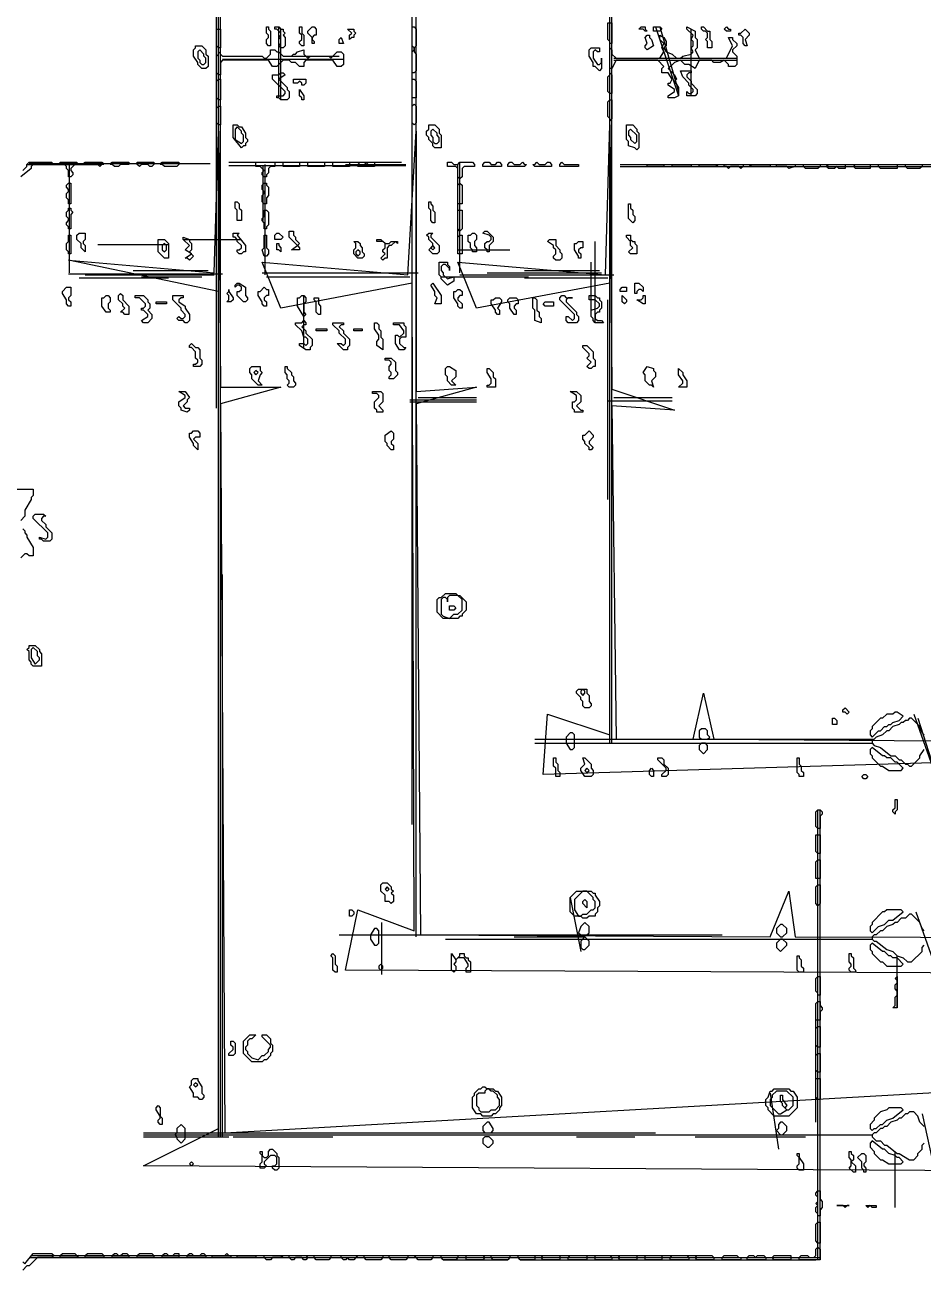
# Model space of a CAD drawing. Header units: metres. Extents: x 5 to 1373, y 11 to 1224.
# Drawn here: x 276 to 708, y 20 to 618 of the extents above; entities that cross this region are included whole.
import ezdxf

# ---------------------------------------------------------------- set-up
doc = ezdxf.new("R2010")
doc.units = ezdxf.units.M
doc.layers.add('TRACE_DETAIL', color=7, linetype='Continuous')
doc.layers.add('TRACE_MAIN', color=7, linetype='Continuous')

msp = doc.modelspace()

# ---------------------------------------------------------------- linework, layer by layer
at = {"layer": 'TRACE_DETAIL'}
for points in [[(370, 607), (369, 607), (368, 608), (368, 616), (370, 616)], [(394, 608), (393, 608), (392, 609), (392, 611), (393, 612), (393, 613), (392, 614), (392, 617), (393, 617), (393, 616), (394, 615)], [(400, 607), (399, 607), (398, 608), (399, 609), (399, 611), (398, 612), (399, 613), (399, 614), (397, 616), (396, 616), (396, 617), (398, 617), (399, 616), (400, 616), (400, 615), (401, 614), (400, 613), (401, 612), (401, 608)], [(410, 608), (409, 608), (408, 609), (408, 610), (409, 611), (409, 613), (408, 614), (408, 617), (409, 617), (409, 614), (410, 613)], [(414, 609), (414, 612), (412, 614), (412, 615), (414, 617), (415, 617), (416, 616), (416, 613), (415, 613), (414, 612), (414, 611), (415, 610), (415, 609)], [(432, 611), (432, 613), (433, 614), (431, 616), (434, 616), (434, 615), (435, 614), (434, 613), (434, 612), (433, 612)], [(462, 595), (462, 605), (463, 606), (463, 607), (462, 608), (462, 617), (463, 617), (464, 616), (464, 608), (463, 607), (463, 605), (464, 604), (464, 596), (463, 595)], [(558, 609), (557, 609), (557, 610), (556, 611), (556, 619), (558, 619)], [(557, 597), (557, 607), (558, 606), (558, 604), (560, 602), (581, 602), (583, 605), (582, 607), (583, 609), (581, 611), (581, 613), (583, 612), (584, 610), (584, 608), (583, 607), (584, 605), (587, 604), (589, 602), (591, 602), (592, 603), (596, 604), (597, 605), (596, 607), (597, 608), (597, 610), (596, 611), (597, 613), (594, 616), (594, 617), (598, 615), (598, 612), (599, 611), (599, 607), (598, 606), (600, 602), (613, 602), (616, 608), (614, 612), (616, 612), (616, 611), (618, 609), (618, 608), (616, 606), (616, 605), (618, 603), (618, 599), (617, 598), (614, 598), (614, 599), (612, 601), (610, 600), (607, 600), (606, 601), (600, 601), (598, 597), (595, 599), (593, 599), (591, 601), (588, 600), (585, 597), (588, 594), (589, 592), (588, 591), (590, 588), (590, 584), (588, 583), (585, 583), (585, 584), (588, 586), (588, 587), (585, 589), (585, 590), (586, 590), (587, 592), (585, 595), (582, 595), (582, 597), (583, 598), (580, 601), (560, 601), (558, 597)], [(575, 615), (574, 615), (573, 616), (571, 616), (572, 617), (574, 617), (574, 616)], [(578, 615), (578, 617), (581, 617), (582, 616), (581, 615)], [(606, 607), (604, 607), (604, 610), (603, 611), (604, 612), (604, 614), (603, 615), (602, 615), (601, 616), (601, 617), (602, 617), (604, 615), (605, 615), (605, 611), (606, 610)], [(612, 616), (613, 617), (614, 616), (615, 616), (615, 615), (613, 615)], [(623, 608), (622, 608), (621, 609), (621, 612), (620, 613), (619, 613), (619, 614), (620, 614), (622, 616), (624, 614), (624, 613), (622, 611)], [(429, 609), (427, 609), (427, 611), (428, 612)], [(575, 606), (574, 607), (574, 608), (575, 609), (574, 612), (575, 613), (576, 613), (576, 612), (577, 611), (578, 608)], [(363, 597), (361, 597), (359, 599), (359, 600), (357, 603), (357, 606), (358, 607), (358, 608), (361, 608), (363, 606), (363, 604), (364, 603), (364, 598)], [(362, 599), (363, 600), (363, 602), (362, 603), (362, 604), (360, 606), (359, 605), (359, 602), (360, 601), (360, 600), (361, 599)], [(368, 595), (368, 603), (369, 604), (369, 605), (371, 603), (390, 603), (391, 602), (392, 602), (394, 604), (394, 606), (396, 606), (397, 605), (398, 605), (400, 603), (404, 603), (405, 604), (406, 604), (407, 605), (410, 606), (410, 604), (412, 602), (413, 603), (422, 603), (423, 602), (426, 605), (428, 605), (429, 604), (429, 599), (428, 598), (426, 598), (424, 601), (411, 601), (410, 600), (410, 598), (408, 598), (406, 600), (404, 600), (403, 601), (400, 601), (397, 598), (395, 598), (393, 601), (371, 601), (370, 600), (370, 594), (369, 594)], [(552, 596), (550, 598), (549, 598), (549, 600), (547, 603), (547, 606), (548, 607), (552, 607), (552, 605), (551, 605), (550, 606), (549, 605), (549, 602), (551, 599), (552, 599), (553, 600), (553, 602), (553, 597)], [(402, 582), (399, 582), (398, 583), (397, 583), (397, 584), (400, 584), (401, 585), (401, 586), (395, 592), (395, 594), (398, 594), (399, 595), (400, 595), (401, 594), (398, 592), (402, 588), (402, 587), (403, 586), (403, 583)], [(558, 585), (557, 585), (556, 586), (556, 593), (557, 594), (557, 595), (558, 594)], [(598, 584), (594, 584), (594, 586), (595, 585), (596, 585), (597, 586), (597, 587), (595, 589), (595, 590), (592, 593), (591, 596), (596, 596), (596, 595), (595, 595), (594, 594), (594, 593), (596, 591), (596, 590), (599, 587), (599, 585)], [(369, 582), (368, 583), (368, 591), (369, 592), (370, 592), (370, 582)], [(411, 590), (410, 589), (409, 589), (409, 590), (408, 591), (407, 590), (405, 590), (405, 592), (411, 592)], [(410, 582), (409, 582), (409, 583), (408, 584), (408, 587), (410, 584)], [(464, 583), (462, 583), (462, 592), (463, 592), (464, 591)], [(557, 572), (557, 573), (556, 574), (556, 581), (557, 582), (558, 582), (558, 573)], [(369, 570), (368, 571), (368, 578), (369, 579), (370, 579), (370, 570)], [(463, 570), (462, 571), (462, 579), (463, 580), (464, 579), (464, 571)], [(380, 559), (376, 564), (376, 570), (378, 570), (379, 569), (380, 569), (382, 566), (382, 564), (383, 563), (383, 562), (382, 561), (382, 560), (381, 560)], [(380, 561), (381, 562), (381, 565), (380, 566), (380, 567), (378, 569), (377, 568), (377, 563)], [(476, 559), (473, 559), (472, 560), (472, 561), (470, 563), (470, 564), (469, 565), (469, 567), (470, 568), (470, 570), (473, 570), (475, 568), (475, 566), (476, 565)], [(570, 558), (569, 559), (566, 560), (566, 562), (565, 563), (565, 570), (568, 570), (570, 568), (570, 567), (571, 566), (571, 559)], [(474, 561), (475, 562), (475, 564), (474, 565), (474, 566), (472, 568), (471, 567), (471, 565), (472, 564), (472, 562), (473, 561)], [(569, 561), (570, 562), (570, 565), (567, 568), (566, 567), (566, 565), (567, 564), (567, 563)], [(298, 545), (297, 545), (297, 548), (296, 549), (296, 550), (295, 551), (293, 551), (293, 552), (301, 552), (301, 551), (300, 551), (298, 549), (298, 548), (299, 547), (299, 546)], [(314, 551), (313, 551), (312, 550), (311, 551), (304, 551), (305, 552), (313, 552)], [(317, 551), (318, 552), (326, 552), (326, 551), (322, 551), (321, 550), (319, 550), (318, 551)], [(330, 551), (330, 552), (338, 552), (338, 551), (337, 550), (336, 550), (335, 551), (332, 551), (331, 550)], [(341, 551), (342, 552), (350, 552), (350, 551), (349, 550), (343, 550), (342, 551)], [(387, 550), (387, 552), (396, 552), (396, 550), (394, 550), (393, 549), (393, 547), (392, 546), (392, 545), (391, 545), (390, 546), (390, 547), (391, 548), (389, 550)], [(400, 550), (400, 552), (408, 552), (408, 550)], [(412, 550), (412, 552), (420, 552), (420, 550)], [(424, 550), (424, 552), (432, 552), (432, 550)], [(436, 550), (436, 551), (437, 552), (439, 552), (440, 551), (441, 552), (444, 552), (444, 550)], [(492, 550), (487, 550), (486, 549), (486, 545), (485, 544), (484, 545), (484, 549), (483, 550), (479, 550), (479, 552), (481, 552), (482, 551), (484, 551), (485, 552), (491, 552), (492, 551)], [(496, 550), (496, 551), (497, 552), (499, 552), (500, 551), (502, 551), (503, 552), (504, 552), (505, 551), (505, 550)], [(508, 550), (508, 551), (509, 552), (510, 552), (511, 551), (514, 551), (515, 552), (516, 551), (517, 551), (516, 550)], [(520, 551), (521, 551), (522, 552), (523, 551), (526, 551), (527, 552), (528, 552), (529, 551), (529, 550), (521, 550)], [(533, 550), (533, 551), (534, 552), (535, 551), (542, 551), (542, 550)], [(575, 550), (575, 551), (583, 551), (583, 550)], [(587, 550), (587, 551), (596, 551), (596, 550)], [(600, 551), (608, 551), (609, 550), (600, 550)], [(612, 550), (612, 551), (621, 551), (621, 550), (620, 549), (619, 550), (615, 550), (614, 549), (613, 550)], [(624, 550), (625, 551), (634, 551), (634, 550)], [(646, 550), (643, 549), (642, 550), (637, 550), (637, 551), (646, 551)], [(650, 550), (650, 551), (658, 551), (658, 550), (657, 549), (651, 549)], [(661, 550), (662, 551), (670, 551), (670, 549), (667, 549), (666, 550), (665, 549), (662, 549)], [(674, 550), (675, 551), (682, 551), (682, 549), (675, 549)], [(686, 550), (686, 551), (695, 551), (695, 549), (687, 549)], [(699, 550), (699, 551), (707, 551), (707, 550), (706, 549), (700, 549)], [(297, 532), (297, 534), (296, 535), (296, 537), (297, 538), (297, 539), (296, 540), (296, 541), (297, 542), (298, 542), (298, 532)], [(391, 532), (390, 533), (390, 536), (391, 537), (391, 538), (390, 539), (390, 541), (391, 542), (392, 542), (392, 541), (393, 540), (393, 536), (392, 535), (392, 532)], [(486, 532), (484, 532), (484, 541), (485, 542), (486, 541)], [(380, 524), (378, 524), (378, 529), (377, 530), (377, 533), (378, 533), (379, 532), (379, 530), (380, 529)], [(473, 523), (472, 523), (471, 524), (471, 529), (470, 530), (470, 533), (471, 533), (471, 532), (472, 531), (472, 529), (473, 528)], [(297, 520), (297, 521), (296, 522), (296, 523), (297, 524), (297, 525), (296, 526), (296, 528), (297, 529), (297, 530), (298, 530), (298, 529), (299, 528), (298, 527), (298, 520)], [(391, 520), (391, 523), (390, 524), (390, 525), (391, 526), (391, 529), (392, 529), (393, 528), (393, 522), (392, 521), (392, 520)], [(485, 519), (484, 520), (484, 529), (486, 529), (486, 520)], [(568, 523), (566, 525), (566, 532), (567, 532), (567, 530), (568, 529), (568, 527), (569, 526), (569, 524)], [(297, 508), (297, 509), (296, 510), (296, 513), (297, 514), (297, 517), (298, 517), (298, 508)], [(305, 509), (303, 511), (303, 513), (301, 515), (301, 517), (302, 518), (305, 518), (305, 515), (304, 514), (304, 513), (305, 512)], [(345, 506), (343, 506), (340, 509), (340, 515), (343, 515), (345, 513)], [(355, 505), (354, 506), (353, 506), (356, 508), (353, 510), (355, 512), (352, 515), (352, 516), (355, 515), (355, 514), (356, 513), (356, 510), (355, 509), (357, 507)], [(382, 509), (381, 509), (380, 508), (379, 508), (378, 509), (378, 510), (379, 510), (380, 511), (380, 512), (378, 514), (378, 515), (377, 516), (376, 516), (376, 518), (379, 518), (378, 517), (382, 512)], [(391, 507), (390, 510), (391, 511), (391, 517), (392, 517), (392, 511), (393, 510), (393, 508), (392, 507)], [(396, 515), (396, 517), (397, 518), (398, 518), (400, 516), (399, 515)], [(408, 510), (404, 510), (407, 512), (403, 516), (403, 519), (405, 519), (405, 517), (406, 516), (406, 515), (408, 513), (407, 512), (408, 511)], [(448, 505), (447, 506), (449, 508), (448, 509), (448, 510), (449, 511), (449, 513), (448, 514), (445, 514), (445, 515), (447, 515), (449, 513), (451, 513), (452, 514), (455, 514), (455, 513), (454, 514), (452, 512), (451, 512), (450, 511), (450, 506), (449, 506)], [(474, 508), (472, 508), (470, 510), (472, 512), (472, 513), (470, 515), (470, 516), (469, 517), (470, 518), (472, 518), (471, 517), (471, 516), (475, 512), (475, 509)], [(484, 508), (484, 516), (485, 517), (486, 517), (486, 508)], [(493, 509), (491, 509), (491, 510), (490, 511), (490, 513), (489, 514), (489, 517), (490, 517), (491, 518), (492, 518), (493, 517), (493, 515), (492, 514), (492, 512), (493, 511)], [(499, 509), (498, 509), (498, 510), (497, 511), (497, 513), (498, 514), (499, 514), (500, 515), (500, 516), (499, 517), (496, 518), (497, 519), (498, 519), (501, 516), (501, 514), (499, 512)], [(533, 505), (531, 505), (530, 506), (530, 507), (531, 508), (531, 510), (530, 511), (530, 512), (527, 514), (528, 515), (531, 515), (531, 512), (533, 510), (533, 509), (534, 508), (534, 506)], [(570, 508), (567, 508), (566, 509), (568, 511), (567, 512), (567, 514), (565, 516), (565, 517), (567, 517), (567, 515), (568, 514), (569, 514), (569, 513), (570, 512)], [(343, 509), (344, 510), (344, 512), (343, 513), (342, 512), (342, 510)], [(399, 509), (398, 510), (397, 510), (397, 513), (398, 513), (398, 512), (399, 511)], [(438, 506), (436, 506), (434, 508), (434, 510), (435, 511), (435, 513), (434, 514), (436, 514), (437, 513), (437, 512), (438, 511), (438, 509), (439, 508), (439, 507)], [(435, 508), (436, 507), (437, 508), (437, 509), (436, 510), (435, 509)], [(471, 511), (472, 510), (473, 511), (472, 512)], [(542, 506), (542, 507), (540, 510), (540, 513), (541, 513), (542, 514), (544, 514), (544, 511), (543, 511), (542, 510), (542, 509), (543, 508), (543, 506)], [(479, 493), (476, 496), (476, 497), (475, 498), (475, 504), (479, 504), (479, 503), (480, 502), (480, 500), (480, 501), (478, 503), (477, 503), (476, 502), (476, 500), (477, 499), (477, 498), (479, 496), (482, 497), (482, 495)], [(298, 483), (297, 483), (296, 484), (296, 486), (294, 489), (294, 490), (296, 492), (298, 492), (298, 488), (297, 487), (297, 486), (298, 485)], [(375, 485), (373, 485), (374, 486), (374, 488), (373, 489), (374, 490), (374, 491), (374, 490), (376, 487), (376, 486)], [(382, 485), (381, 485), (378, 488), (378, 490), (379, 490), (380, 491), (380, 492), (379, 493), (378, 493), (377, 492), (377, 493), (378, 494), (379, 494), (382, 492), (382, 488), (383, 487), (383, 486)], [(392, 483), (391, 483), (390, 484), (390, 485), (388, 488), (388, 490), (389, 490), (391, 492), (392, 491), (393, 491), (393, 488), (392, 488), (391, 487), (391, 486), (392, 485)], [(476, 484), (473, 484), (474, 487), (473, 488), (473, 490), (471, 493), (472, 494), (476, 488)], [(486, 482), (485, 482), (484, 483), (484, 484), (482, 487), (482, 490), (483, 490), (484, 491), (485, 491), (486, 490), (486, 488), (485, 488), (484, 487), (484, 486), (486, 484)], [(562, 490), (562, 491), (563, 492), (565, 492), (565, 490)], [(569, 489), (569, 494), (571, 494), (573, 492), (573, 490), (572, 491), (571, 491), (570, 490), (570, 489)], [(317, 480), (315, 480), (313, 483), (313, 487), (314, 487), (315, 488), (316, 488), (317, 487), (317, 485), (316, 484), (316, 482), (317, 481)], [(326, 479), (324, 479), (323, 480), (322, 480), (324, 482), (323, 483), (323, 484), (321, 486), (321, 488), (322, 489), (323, 488), (323, 486), (326, 483)], [(335, 475), (333, 475), (332, 476), (335, 478), (335, 479), (333, 481), (332, 481), (332, 482), (333, 482), (334, 483), (334, 484), (331, 487), (329, 487), (329, 488), (333, 488), (335, 486), (335, 485), (336, 484), (336, 482), (335, 481), (337, 479), (337, 477)], [(339, 484), (339, 485), (344, 485), (344, 484)], [(354, 475), (353, 475), (352, 476), (350, 476), (349, 477), (350, 478), (351, 477), (352, 477), (353, 478), (353, 479), (351, 481), (351, 482), (347, 486), (347, 488), (352, 488), (352, 487), (351, 487), (350, 486), (350, 485), (353, 483), (353, 482), (355, 479), (355, 476)], [(410, 478), (407, 483), (407, 487), (408, 487), (409, 488), (410, 488), (411, 487), (411, 485), (410, 484), (410, 480), (411, 479)], [(418, 479), (417, 479), (416, 480), (416, 485), (415, 486), (415, 487), (417, 487), (417, 484), (418, 483)], [(504, 479), (503, 479), (502, 480), (502, 481), (500, 484), (500, 486), (501, 486), (502, 487), (504, 487), (505, 486), (505, 485), (503, 482), (504, 481)], [(512, 479), (511, 479), (509, 482), (509, 484), (508, 485), (508, 486), (509, 487), (512, 487), (513, 486), (513, 484), (512, 484), (511, 483), (511, 482), (512, 481)], [(524, 475), (521, 476), (521, 481), (520, 482), (520, 487), (521, 487), (522, 486), (522, 481), (523, 480), (523, 478), (524, 477)], [(525, 484), (526, 485), (530, 485), (530, 483), (526, 483)], [(541, 475), (537, 475), (536, 476), (536, 478), (537, 478), (539, 476), (540, 477), (540, 479), (533, 486), (533, 487), (534, 488), (535, 488), (536, 487), (539, 487), (537, 487), (536, 486), (536, 485), (541, 480), (541, 479), (542, 478), (542, 476)], [(554, 475), (550, 475), (549, 476), (549, 477), (548, 478), (548, 481), (551, 482), (552, 483), (552, 484), (550, 486), (547, 486), (547, 488), (550, 488), (551, 487), (552, 487), (552, 486), (553, 485), (553, 482), (552, 481), (552, 480), (551, 480), (550, 479), (550, 477), (551, 476), (553, 476)], [(564, 484), (563, 485), (563, 488), (565, 486), (565, 485)], [(570, 486), (572, 486), (573, 487), (573, 488), (574, 488), (574, 484), (573, 484)], [(413, 462), (411, 462), (408, 464), (408, 465), (410, 465), (411, 464), (412, 465), (412, 467), (411, 468), (410, 468), (409, 471), (406, 474), (406, 475), (409, 475), (410, 476), (411, 475), (411, 474), (410, 474), (409, 473), (411, 471), (411, 470), (414, 467), (414, 464), (413, 463)], [(431, 462), (429, 462), (426, 465), (428, 465), (429, 464), (430, 465), (430, 467), (427, 470), (427, 471), (424, 474), (424, 475), (429, 475), (429, 474), (428, 474), (427, 473), (429, 471), (429, 470), (432, 467), (432, 464), (431, 463)], [(448, 462), (445, 464), (445, 466), (446, 467), (446, 469), (444, 472), (444, 475), (445, 475), (446, 474), (446, 472), (447, 471), (447, 468), (448, 467)], [(458, 462), (456, 462), (454, 465), (454, 469), (455, 469), (456, 468), (458, 470), (458, 471), (456, 474), (453, 474), (453, 475), (458, 475), (458, 474), (459, 473), (459, 468), (457, 468), (456, 467), (456, 465), (458, 463), (459, 463)], [(416, 471), (416, 472), (421, 472), (421, 471)], [(434, 471), (434, 472), (438, 472), (438, 471)], [(360, 454), (357, 454), (357, 455), (358, 455), (359, 456), (359, 457), (358, 458), (358, 461), (356, 463), (355, 463), (355, 464), (356, 465), (358, 463), (359, 463), (360, 462), (360, 458), (361, 457), (361, 455)], [(548, 453), (547, 453), (546, 454), (548, 456), (546, 458), (547, 459), (547, 460), (544, 463), (544, 464), (546, 464), (549, 461), (549, 458), (550, 457), (550, 454), (549, 454)], [(453, 448), (451, 448), (451, 449), (452, 450), (452, 451), (451, 452), (451, 454), (452, 455), (452, 456), (451, 457), (449, 457), (449, 458), (452, 458), (454, 456), (454, 452), (455, 451), (455, 450)], [(390, 445), (388, 445), (385, 448), (385, 450), (384, 451), (384, 453), (385, 454), (389, 454), (389, 452), (390, 451), (389, 450), (388, 447)], [(386, 451), (387, 450), (388, 451), (387, 452)], [(405, 444), (403, 444), (402, 445), (403, 446), (403, 447), (402, 448), (402, 450), (401, 451), (401, 454), (402, 454), (402, 453), (404, 451), (404, 450), (405, 449), (405, 447), (406, 446), (406, 445)], [(483, 445), (481, 445), (479, 447), (479, 449), (478, 450), (478, 453), (479, 454), (480, 454), (483, 452), (483, 449), (481, 447)], [(502, 444), (498, 444), (498, 445), (499, 445), (500, 446), (500, 448), (498, 451), (498, 453), (499, 453), (501, 451), (501, 449), (502, 448)], [(578, 444), (577, 445), (576, 445), (574, 447), (574, 450), (573, 451), (575, 454), (578, 453), (578, 452), (579, 451), (579, 449), (577, 447)], [(594, 444), (590, 444), (592, 446), (592, 447), (590, 450), (590, 453), (592, 451), (592, 450), (594, 447)], [(354, 432), (351, 433), (351, 434), (350, 435), (350, 437), (353, 439), (353, 440), (350, 442), (353, 442), (355, 439), (354, 438), (354, 437), (352, 435), (353, 434), (355, 434), (355, 433)], [(448, 432), (445, 432), (445, 433), (444, 434), (444, 437), (446, 439), (446, 440), (445, 441), (443, 441), (443, 442), (447, 442), (448, 441), (448, 437), (446, 435), (448, 433)], [(544, 432), (540, 432), (540, 433), (539, 434), (539, 437), (540, 437), (541, 438), (541, 440), (538, 442), (541, 442), (543, 440), (543, 437), (541, 435), (543, 433), (544, 433)], [(359, 414), (357, 416), (357, 417), (355, 420), (355, 422), (356, 422), (357, 423), (359, 423), (360, 422), (360, 420), (358, 420), (357, 419), (359, 417)], [(453, 414), (452, 414), (450, 416), (450, 417), (449, 418), (449, 421), (452, 423), (453, 422), (453, 419), (452, 418), (452, 417), (453, 416)], [(548, 414), (547, 414), (547, 415), (545, 417), (545, 418), (544, 419), (544, 421), (545, 421), (547, 423), (549, 421), (549, 420), (547, 418), (547, 417), (549, 415)], [(288, 370), (285, 370), (284, 371), (283, 371), (283, 372), (286, 371), (287, 372), (287, 374), (280, 381), (280, 382), (281, 383), (285, 383), (286, 382), (285, 382), (284, 381), (284, 380), (286, 378), (286, 377), (289, 374), (289, 371)], [(477, 333), (474, 336), (474, 342), (475, 343), (476, 343), (478, 345), (483, 345), (484, 344), (485, 344), (488, 341), (488, 337), (486, 335), (486, 334), (485, 334), (484, 333)], [(477, 334), (480, 333), (482, 335), (484, 335), (486, 337), (486, 342), (484, 344), (480, 344), (479, 343), (479, 341), (479, 342), (478, 343), (477, 343), (476, 342), (476, 335)], [(480, 337), (480, 339), (482, 339), (483, 338), (482, 337)], [(284, 310), (280, 310), (279, 311), (279, 312), (278, 313), (278, 317), (277, 318), (278, 319), (278, 320), (281, 320), (283, 318), (283, 317), (284, 316)], [(281, 311), (283, 313), (283, 314), (282, 315), (282, 317), (280, 319), (279, 318), (279, 314)], [(547, 290), (545, 290), (544, 291), (544, 293), (543, 294), (543, 295), (541, 297), (541, 298), (542, 299), (546, 299), (546, 297), (547, 296), (547, 293), (548, 292), (548, 291)], [(543, 297), (544, 296), (545, 297), (545, 298), (544, 299), (543, 298)], [(671, 287), (670, 288), (669, 288), (669, 289), (670, 290), (672, 288)], [(682, 277), (683, 276), (686, 279), (687, 279), (689, 281), (690, 281), (691, 282), (692, 282), (693, 283), (696, 284), (698, 286), (695, 288), (694, 288), (693, 287), (690, 287), (688, 285), (687, 285), (683, 281), (683, 280), (682, 279)], [(666, 282), (664, 282), (664, 285), (665, 285), (666, 284)], [(538, 270), (539, 270), (540, 271), (540, 277), (539, 278), (538, 278), (536, 276), (536, 273)], [(600, 279), (600, 276), (601, 275), (604, 275), (605, 276), (604, 277), (604, 279), (603, 280), (601, 280)], [(602, 268), (604, 270), (604, 272), (603, 273), (601, 273), (600, 272), (600, 270)], [(698, 261), (695, 264), (694, 264), (692, 266), (690, 266), (689, 267), (688, 267), (683, 271), (682, 270), (682, 268), (683, 267), (683, 266), (687, 262), (688, 262), (691, 260), (697, 260)], [(533, 257), (531, 257), (531, 261), (530, 262), (530, 266), (531, 266), (531, 264), (532, 263), (532, 260), (533, 259)], [(548, 257), (545, 257), (543, 260), (543, 261), (545, 263), (544, 266), (545, 266), (548, 263), (548, 261), (549, 260), (549, 258)], [(584, 257), (582, 257), (582, 258), (584, 260), (584, 261), (580, 265), (580, 266), (582, 266), (583, 265), (583, 263), (585, 261), (585, 258)], [(650, 257), (648, 257), (648, 258), (647, 259), (647, 266), (648, 266), (648, 263), (649, 262), (649, 260), (650, 259)], [(545, 260), (546, 259), (547, 260), (546, 261)], [(578, 257), (577, 257), (576, 258), (576, 260), (577, 261), (578, 260)], [(679, 256), (678, 257), (679, 258), (680, 258), (681, 257), (680, 256)], [(694, 239), (693, 240), (693, 241), (694, 242), (694, 246), (695, 246), (695, 241), (694, 240)], [(657, 232), (656, 233), (656, 240), (657, 241), (658, 241), (659, 240), (659, 239), (658, 238), (658, 232)], [(658, 220), (657, 220), (656, 221), (656, 229), (658, 229)], [(656, 208), (656, 216), (657, 217), (658, 217), (658, 208)], [(452, 196), (451, 197), (449, 197), (449, 200), (447, 202), (447, 205), (448, 206), (450, 206), (452, 204), (452, 203), (453, 202), (452, 201), (453, 200), (453, 197)], [(449, 203), (450, 202), (451, 203), (450, 204)], [(657, 195), (656, 196), (656, 204), (657, 205), (658, 205), (658, 196)], [(540, 190), (538, 192), (538, 199), (541, 202), (548, 202), (549, 201), (550, 201), (550, 200), (552, 197), (552, 195), (551, 194), (551, 192), (550, 191), (550, 190), (547, 190), (546, 189), (544, 189), (543, 190)], [(542, 190), (543, 190), (544, 191), (546, 191), (548, 193), (549, 193), (550, 194), (550, 197), (549, 198), (549, 199), (546, 202), (544, 202), (540, 198), (540, 193)], [(546, 194), (544, 196), (544, 197), (545, 198), (546, 197)], [(432, 190), (432, 193), (433, 193), (434, 192), (434, 191), (433, 190)], [(682, 183), (683, 182), (686, 185), (689, 186), (691, 188), (693, 188), (698, 192), (697, 193), (690, 193), (689, 192), (688, 192), (683, 187), (683, 186), (682, 185)], [(542, 182), (543, 181), (546, 181), (547, 182), (547, 185), (545, 187), (543, 185)], [(639, 180), (640, 180), (642, 182), (642, 184), (640, 186), (639, 186), (637, 184), (637, 182)], [(444, 176), (445, 176), (446, 177), (446, 183), (445, 184), (444, 184), (442, 181), (442, 179)], [(544, 174), (545, 174), (547, 176), (547, 178), (545, 180), (543, 178), (543, 175)], [(639, 173), (642, 176), (642, 177), (640, 179), (639, 179), (637, 177), (637, 175)], [(698, 167), (695, 170), (693, 170), (692, 171), (691, 171), (689, 173), (688, 173), (683, 177), (682, 176), (682, 174), (683, 173), (683, 172), (687, 168), (688, 168), (690, 166), (697, 166)], [(426, 163), (425, 163), (424, 164), (424, 170), (423, 171), (424, 172), (425, 171), (425, 167), (426, 166)], [(482, 163), (481, 164), (481, 172), (483, 169), (485, 171), (485, 172), (487, 172), (487, 171), (488, 170), (489, 170), (489, 169), (490, 168), (490, 163), (488, 163), (488, 165), (489, 166), (489, 167), (487, 170), (484, 170), (483, 169), (483, 168), (482, 167), (483, 166), (483, 164)], [(650, 163), (648, 163), (647, 164), (647, 171), (648, 171), (648, 170), (649, 169), (649, 166), (650, 165)], [(675, 163), (673, 163), (672, 164), (672, 165), (673, 166), (673, 167), (672, 168), (672, 172), (673, 172), (673, 171), (674, 170), (674, 165), (675, 164)], [(446, 165), (447, 164), (448, 165), (448, 166), (447, 167), (446, 166)], [(657, 152), (657, 153), (656, 154), (656, 160), (657, 161), (658, 161), (658, 152)], [(693, 146), (694, 147), (694, 151), (695, 152), (695, 154), (694, 155), (694, 157), (695, 158), (695, 159), (694, 160), (695, 161), (695, 146)], [(656, 140), (656, 148), (657, 149), (658, 149), (658, 147), (659, 146), (659, 145), (658, 144), (658, 140)], [(385, 120), (381, 124), (381, 130), (384, 133), (387, 133), (385, 131), (384, 131), (383, 130), (383, 128), (382, 127), (382, 126), (383, 125), (383, 124), (385, 122), (388, 121), (390, 123), (391, 123), (393, 125), (393, 126), (394, 127), (394, 128), (390, 132), (390, 133), (392, 133), (394, 131), (394, 129), (395, 128), (395, 125), (394, 124), (394, 123), (392, 121), (391, 121), (390, 120)], [(657, 127), (656, 128), (656, 136), (657, 137), (658, 137), (658, 127)], [(374, 123), (374, 124), (376, 126), (376, 127), (375, 128), (375, 130), (376, 130), (377, 129), (377, 124), (376, 123)], [(657, 115), (656, 116), (656, 123), (657, 124), (658, 124), (658, 115)], [(361, 102), (360, 102), (359, 103), (357, 103), (357, 105), (355, 108), (356, 109), (356, 111), (357, 112), (359, 112), (359, 111), (361, 108), (361, 105), (362, 104), (362, 103)], [(357, 109), (358, 108), (359, 109), (358, 110)], [(500, 94), (496, 94), (495, 95), (493, 95), (491, 98), (491, 103), (492, 104), (492, 105), (494, 107), (495, 107), (496, 108), (497, 108), (498, 107), (501, 107), (502, 106), (503, 106), (505, 103), (505, 99), (504, 98), (504, 97), (502, 95), (501, 95)], [(658, 102), (657, 102), (656, 103), (656, 112), (658, 112)], [(494, 97), (495, 96), (499, 96), (500, 97), (502, 97), (504, 99), (504, 102), (503, 103), (503, 104), (501, 106), (500, 106), (499, 107), (498, 107), (497, 106), (497, 105), (494, 105), (493, 104), (493, 99), (494, 98)], [(636, 94), (633, 97), (633, 98), (632, 99), (632, 102), (633, 103), (634, 106), (635, 106), (636, 107), (643, 107), (644, 106), (645, 106), (647, 103), (647, 98), (643, 94)], [(638, 95), (639, 95), (642, 97), (640, 99), (640, 100), (639, 101), (639, 104), (640, 104), (640, 102), (642, 99), (641, 98), (642, 97), (643, 97), (645, 99), (645, 103), (642, 106), (637, 106), (635, 104), (635, 103), (634, 102), (634, 99)], [(342, 90), (341, 90), (340, 91), (340, 92), (341, 93), (341, 94), (339, 97), (339, 98), (340, 99), (341, 98), (341, 94), (342, 93)], [(682, 88), (683, 87), (684, 88), (685, 88), (687, 90), (688, 90), (690, 92), (693, 93), (698, 97), (697, 98), (691, 98), (690, 97), (687, 96), (684, 93), (684, 92), (682, 90)], [(351, 81), (353, 83), (353, 88), (351, 90), (349, 88), (349, 86), (348, 85), (349, 84), (349, 83)], [(496, 89), (496, 87), (497, 86), (500, 86), (501, 87), (501, 88), (499, 91), (498, 91)], [(639, 85), (640, 85), (642, 87), (642, 89), (640, 91), (639, 91), (638, 90), (638, 88), (637, 87)], [(496, 83), (496, 81), (498, 79), (499, 79), (501, 81), (501, 82), (499, 84), (497, 84)], [(398, 69), (397, 68), (396, 68), (395, 69), (395, 70), (396, 70), (397, 71), (397, 74), (396, 75), (394, 75), (391, 72), (391, 71), (392, 70), (391, 69), (389, 69), (389, 71), (390, 72), (390, 75), (389, 76), (389, 77), (390, 77), (390, 75), (391, 74), (392, 74), (393, 75), (393, 77), (394, 78), (395, 78), (397, 76), (397, 75), (398, 74)], [(698, 72), (696, 74), (695, 74), (694, 75), (691, 76), (689, 78), (688, 78), (683, 82), (682, 81), (682, 79), (684, 77), (684, 76), (687, 73), (688, 73), (691, 71), (697, 71)], [(355, 71), (356, 70), (357, 71), (356, 72)], [(650, 68), (648, 68), (647, 69), (647, 70), (648, 71), (648, 74), (647, 75), (647, 76), (648, 76), (648, 74), (650, 71)], [(675, 67), (674, 67), (672, 69), (673, 70), (673, 73), (672, 74), (672, 77), (673, 77), (673, 76), (674, 75), (674, 73), (673, 72), (675, 70)], [(680, 67), (679, 67), (679, 68), (678, 69), (678, 72), (676, 74), (678, 76), (679, 76), (680, 75), (680, 72), (679, 71), (679, 70), (680, 69)], [(657, 46), (657, 47), (656, 48), (656, 50), (657, 51), (656, 52), (657, 53), (657, 55), (656, 56), (656, 57), (657, 58), (658, 58), (658, 54), (659, 53), (659, 50), (658, 49), (658, 46)], [(672, 51), (671, 51), (670, 50), (669, 51), (666, 51)], [(680, 51), (685, 51), (685, 50), (683, 50), (682, 51), (681, 50)], [(657, 33), (656, 34), (656, 42), (657, 43), (658, 43), (658, 33)], [(648, 25), (648, 26), (649, 27), (652, 27), (653, 26), (655, 26), (656, 27), (656, 30), (657, 31), (658, 30), (658, 25)], [(293, 26), (293, 27), (294, 28), (300, 28), (301, 27), (302, 27), (301, 26)], [(305, 26), (305, 27), (306, 28), (313, 28), (314, 27), (314, 26)], [(318, 26), (318, 27), (319, 28), (320, 28), (321, 27), (322, 27), (323, 28), (325, 28), (326, 27), (326, 26)], [(330, 26), (330, 27), (331, 28), (337, 28), (338, 27), (338, 26)], [(342, 26), (342, 27), (343, 28), (344, 28), (345, 27), (347, 27), (348, 28), (350, 28), (350, 26)], [(354, 26), (354, 27), (355, 28), (356, 28), (357, 27), (360, 27), (361, 28), (362, 28), (363, 27), (363, 26)], [(366, 26), (366, 27), (372, 27), (373, 28), (374, 27), (375, 27), (375, 26)], [(378, 26), (378, 27), (387, 27), (387, 26)], [(391, 27), (399, 27), (400, 26), (395, 26), (394, 25), (392, 25), (391, 26)], [(403, 27), (411, 27), (412, 26), (411, 25), (410, 25), (409, 26), (406, 26), (405, 25), (404, 25), (403, 26)], [(415, 26), (415, 27), (423, 27), (423, 26), (422, 25), (416, 25)], [(428, 27), (435, 27), (436, 26), (435, 26), (434, 25), (432, 25), (431, 26), (430, 25), (429, 25), (428, 26)], [(439, 26), (439, 27), (448, 27), (448, 26), (447, 25), (440, 25)], [(451, 26), (451, 27), (460, 27), (460, 26), (459, 25), (452, 25)], [(463, 26), (464, 27), (472, 27), (472, 26), (471, 25), (465, 25), (464, 26)], [(476, 26), (476, 27), (484, 27), (484, 26), (483, 25), (477, 25)], [(488, 25), (488, 27), (496, 27), (497, 26), (496, 25)], [(500, 26), (500, 27), (509, 27), (509, 26), (508, 25), (501, 25)], [(513, 26), (513, 27), (521, 27), (521, 25), (514, 25)], [(524, 26), (525, 27), (533, 27), (533, 25), (525, 25)], [(537, 25), (537, 26), (538, 27), (546, 27), (546, 25)], [(550, 25), (550, 27), (557, 27), (558, 26), (558, 25)], [(561, 26), (562, 27), (570, 27), (570, 25), (562, 25)], [(574, 25), (574, 27), (582, 27), (582, 25)], [(586, 25), (586, 26), (587, 27), (594, 27), (595, 26), (595, 25)], [(598, 26), (599, 27), (606, 27), (607, 26), (607, 25), (599, 25)], [(611, 25), (611, 26), (612, 27), (618, 27), (619, 26), (620, 26), (620, 25)], [(623, 25), (623, 26), (624, 27), (626, 27), (627, 26), (628, 27), (631, 27), (632, 26), (632, 25)], [(635, 26), (636, 27), (644, 27), (644, 25), (636, 25)]]:
    msp.add_lwpolyline(points, close=True, dxfattribs=at)
for points in [[(275, 548), (277, 550), (277, 551), (278, 552), (289, 552), (289, 551), (280, 551), (279, 550), (279, 549), (274, 545)], [(267, 395), (280, 395), (280, 392), (279, 391), (279, 390), (276, 385), (276, 382), (274, 380)], [(275, 376), (276, 375), (276, 374), (277, 373), (277, 372), (280, 367), (280, 363), (278, 363), (277, 364), (276, 364), (274, 362)], [(708, 277), (707, 278), (706, 281), (702, 285), (701, 285), (700, 284), (699, 284), (698, 283), (697, 283), (696, 282), (693, 281), (691, 279), (690, 279), (688, 277), (685, 276), (683, 274), (683, 273), (684, 272), (687, 271), (692, 267), (694, 267), (696, 265), (697, 265), (699, 263), (700, 263), (701, 262), (702, 262), (706, 266), (706, 267), (708, 270)], [(708, 183), (707, 184), (706, 187), (702, 191), (701, 191), (699, 189), (697, 189), (695, 187), (694, 187), (693, 186), (690, 185), (688, 183), (687, 183), (685, 181), (684, 181), (683, 180), (683, 179), (684, 178), (685, 178), (690, 174), (693, 173), (695, 171), (698, 170), (700, 168), (702, 168), (707, 173), (707, 175), (708, 176)], [(708, 89), (706, 91), (705, 94), (703, 96), (701, 96), (700, 95), (699, 95), (697, 93), (696, 93), (695, 92), (692, 91), (690, 89), (689, 89), (688, 88), (687, 88), (685, 86), (684, 86), (683, 85), (683, 84), (685, 82), (687, 82), (689, 80), (690, 80), (695, 76), (696, 76), (701, 73), (703, 73), (705, 75), (705, 76), (707, 78), (707, 80), (708, 81)], [(275, 24), (276, 23), (280, 28), (289, 28), (290, 27), (289, 26), (282, 26), (278, 22), (277, 22), (275, 20)]]:
    msp.add_lwpolyline(points, dxfattribs=at)
at = {"layer": 'TRACE_MAIN'}
for p, q in [((368, 434), (368, 933)), ((369, 84), (369, 932)), ((370, 84), (370, 932)), ((557, 273), (557, 926)), ((558, 273), (558, 925)), ((462, 234), (462, 848)), ((464, 180), (464, 848)), ((398, 583), (398, 617)), ((399, 582), (399, 616)), ((579, 617), (590, 584)), ((581, 617), (590, 586)), ((596, 584), (596, 616)), ((371, 601.5), (429, 601.5)), ((402, 603), (427, 603)), ((559, 602), (618, 602)), ((559, 601), (618, 601)), ((277, 551), (313, 551)), ((278, 551.5), (365, 551.5)), ((297.5, 499), (297.5, 552)), ((374, 552), (457, 552)), ((374, 550.5), (459, 550.5)), ((391.5, 498), (391.5, 551)), ((430, 551), (459, 551)), ((484, 513), (484, 551)), ((485, 499), (485, 552)), ((562, 551), (792, 551)), ((390.5, 524), (390.5, 550)), ((562, 550), (970, 550)), ((352, 515), (380, 515)), ((311, 512.5), (345, 512.5)), ((484, 510), (509, 510)), ((550, 475), (550, 514)), ((548, 478), (548, 504)), ((297, 498.5), (371, 498.5)), ((302, 496.5), (345, 496.5)), ((305, 498), (367, 498)), ((328, 500), (364, 500)), ((332, 497), (361, 497)), ((390, 499), (465, 499)), ((392, 497), (461, 497)), ((476, 497), (518, 497)), ((485, 498), (559, 498)), ((498, 499), (553, 499)), ((516, 500), (552, 500)), ((516, 496.5), (556, 496.5)), ((410, 463), (410, 488)), ((556, 390), (556, 486)), ((461, 438), (493, 438)), ((461, 437), (493, 437)), ((465, 439), (493, 439)), ((556, 437.5), (587, 437.5)), ((559, 439), (587, 439)), ((371, 84), (371, 354)), ((703, 287), (713, 259)), ((705, 285), (714, 257)), ((521, 275), (684, 275)), ((521, 273), (683, 273)), ((657, 25), (657, 241)), ((658, 25), (658, 241)), ((538, 199), (543, 173)), ((704, 192), (714, 164)), ((447.5, 162), (447.5, 187)), ((427, 181), (611, 181)), ((511, 180), (545, 180)), ((478, 179), (683, 179)), ((695, 146), (695, 171)), ((656, 91), (656, 148)), ((634, 105), (638, 78)), ((707, 95), (713, 68)), ((333, 86), (579, 86)), ((333, 85), (683, 85)), ((333, 84), (374, 84)), ((376, 84), (424, 84)), ((541, 84), (569, 84)), ((598, 84), (651, 84)), ((694, 50), (694, 77)), ((278, 26), (658, 26)), ((279, 27), (606, 27)), ((477, 25), (508, 25)), ((514, 25), (656, 25))]:
    msp.add_line(p, q, dxfattribs=at)
for points in [[(990, 272), (525, 258), (527, 287), (557, 277), (557, 494), (493, 482), (484, 504), (555, 498), (557, 570), (558, 443), (588, 433), (558, 435), (560, 275), (597, 275), (602, 297), (607, 275), (737, 274)], [(1097, 161), (430, 164), (436, 193), (463, 183), (462, 494), (399, 482), (390, 504), (460, 498), (464, 567), (464, 442), (493, 444), (464, 436), (466, 181), (634, 180), (643, 202), (646, 180), (1067, 179)]]:
    msp.add_lwpolyline(points, dxfattribs=at)
msp.add_lwpolyline([(333, 70), (369, 88), (369, 490), (297, 505), (367, 499), (369, 567), (370, 444), (399, 444), (370, 436), (372, 86), (744, 107), (1160, 83), (1163, 490), (1091, 502), (1161, 496), (1165, 565), (1164, 442), (1194, 430), (1164, 433), (1164, 85), (1191, 65)], close=True, dxfattribs=at)

doc.saveas('drawing.dxf')
